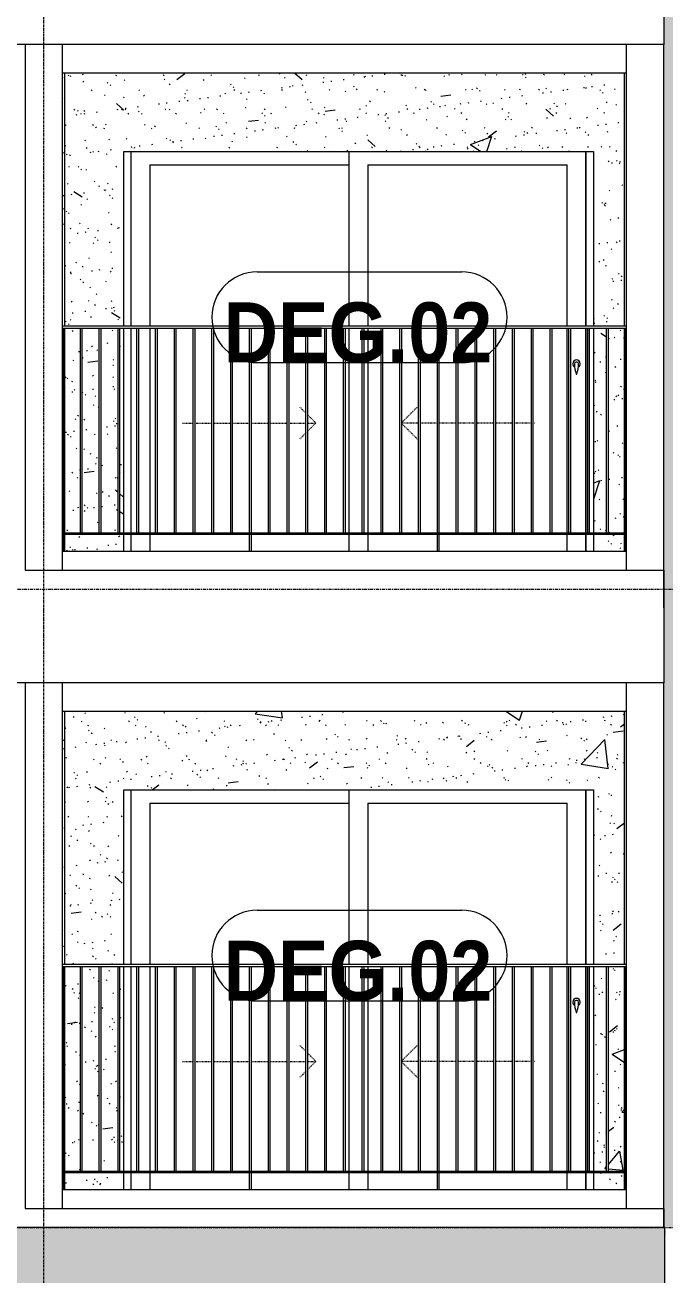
# Model space of a CAD drawing. Header units: millimetres. Extents: x -134153 to 99383, y -5233 to 35400.
# Drawn here: x 53159 to 56565, y 5346 to 12004 of the extents above; entities that cross this region are included whole.
import ezdxf

# ---------------------------------------------------------------- set-up
doc = ezdxf.new("R2010")
doc.units = ezdxf.units.MM
for name, pattern in [('Centre', [31.75, 6.35, -4.7625, 15.875, -4.7625]), ('Dash', [6, 3, -3]), ('Grid Line', [22.225, 12.7, -3.175, 3.175, -3.175])]:
    doc.linetypes.add(name, pattern=pattern)
for name, color, linetype, lineweight in [('0-2', 250, 'Continuous', 5), ('A-DOOR', 31, 'Continuous', 9), ('A-DOOR-FRAM', 31, 'Continuous', 9), ('A-DOOR-HDLN', 31, 'Dash', 9), ('A-DOOR-IDEN', 31, 'Continuous', 9), ('A-FLOR-HRAL', 11, 'Continuous', 9), ('A-FLOR-LEVL-2', 51, 'Centre', 9), ('A-WALL', 113, 'Continuous', 9), ('A-WALL-PATT-1', 9, 'Continuous', 9), ('A-WALL-PATT-2', 111, 'Continuous', 5), ('I-WALL-1', 7, 'Continuous', 9), ('S-BEAM-1', 7, 'Continuous', 9), ('S-COLS', 52, 'Continuous', 9), ('S-GRID-1', 1, 'Grid Line', 9)]:
    doc.layers.add(name, color=color, linetype=linetype, lineweight=lineweight)
doc.styles.add('Arial_B_2', font='arialbd_0.ttf', dxfattribs={"width": 0.9, "height": 320})
pattern_1 = [(50, (82572.6, 0), (1165.98, -102.01), [121.92, -1341.12]), (355, (82572.6, 0), (-225.554, 1222.76), [97.536, -1072.896]), (100.451, (82669.8, -8.5), (940.43, 1120.746), [103.616, -1139.776]), (46.184, (82572.6, 325.1), (1734.9, -269.07), [182.88, -2011.68]), (96.636, (82717.2, 302.7), (1519.38, 1583.54), [155.42, -1709.66]), (351.184, (82572.6, 325.1), (1519.4, 1583.52), [146.3, -1609.34]), (21, (82735.2, 243.8), (970.33, -654.5), [121.92, -1341.12]), (326, (82735.2, 243.8), (395.53, 1178.8), [97.536, -1072.896]), (71.451, (82816, 189.3), (1365.87, 524.296), [103.616, -1139.776]), (37.5, (82572.62, 0), (19.767, 541.153), [53.645, -1006.246, 53.645, -1035.507, -1076.96]), (37.5, (82572.62, 0), (19.767, 541.153), [-2149.043, 53.645, -1023.315]), (7.5, (82572.6, 0), (427.646, 641.156), [53.645, -567.334, 53.645, -981.862, -410.464]), (7.5, (82572.6, 0), (427.646, 641.156), [-1656.486, 53.645, -356.82]), (327.5, (82210.1, 0), (867.782, -36.665), [53.645, -352.755, 53.645, -1214.323, -1682.496]), (327.5, (82210.1, 0), (867.782, -36.665), [-1674.37, 53.645, -1628.85]), (317.5, (82047.56, 0), (948.028, 162.73), [53.645, -474.675, 53.645, -788.416, -1194.816]), (317.5, (82047.56, 0), (948.028, 162.73), [-1370.38, 53.645, -1141.17])]
pattern_2 = [(37.5, (82572.62, 0), (-5.1206, 156.6122), [5.364, -118.181, 5.364, -132.812, -132.08]), (37.5, (82572.62, 0), (-5.1206, 156.6122), [-261.722, 5.364, -126.716]), (7.5, (82572.62, 0), (143.847, 229.3842), [5.364, -61.285, 5.364, -105.989, -42.672]), (7.5, (82572.62, 0), (143.847, 229.3842), [-178.003, 5.364, -37.308]), (327.5, (82472.65, 0), (253.1176, 0.4601), [5.364, -35.276, 5.364, -140.94, -191.008]), (327.5, (82472.65, 0), (253.1176, 0.4601), [-186.944, 5.364, -185.644]), (317.5, (82472.65, 0), (244.338, 71.3376), [5.364, -14.956, 5.364, -90.546, -109.728]), (317.5, (82472.65, 0), (244.338, 71.3376), [-116.23, 5.364, -104.364])]

# ---------------------------------------------------------------- blocks, each defined once
blk = doc.blocks.new('NCV_TKTC_KET CAU_rvt-2-TKCS_MẶT ĐỨNG HƯỚNG NAM')
at = {"layer": 'S-BEAM-1'}
for p, q in [((95052.6, 12300), (95052.6, 11900)), ((94852.6, 11900), (86277.6, 11900)), ((95052.6, 11900), (94852.6, 11900)), ((91652.5, 9100), (91852.5, 9100)), ((91852.5, 9100), (94852.5, 9100)), ((94852.5, 9100), (95052.5, 9100)), ((95052.5, 9100), (95052.5, 8900)), ((95052.6, 8900), (95052.6, 8500)), ((94852.6, 8500), (86277.6, 8500)), ((95052.6, 8500), (94852.6, 8500)), ((91652.5, 5700), (91852.5, 5700)), ((91852.5, 5700), (94852.5, 5700)), ((94852.5, 5700), (95052.5, 5700)), ((95052.5, 5700), (95052.5, 5600))]:
    blk.add_line(p, q, dxfattribs=at)
blk = doc.blocks.new('NCV_TKTC_TANG 2_rvt-2-TKCS_MẶT ĐỨNG HƯỚNG NAM')
at = {"layer": 'A-WALL-PATT-1'}
h = blk.add_hatch(dxfattribs=at)
h.set_pattern_fill('FP_31', color=256, style=0, pattern_type=2)
h.set_pattern_definition(pattern_1)
h.paths.add_polyline_path([(91862.6, 5800), (91862.1, 5890), (91857.5, 5890), (91857.5, 5800), (91862.4, 5800)])
h.paths.add_polyline_path([(91857.5, 5900), (91862.6, 5900), (91862.6, 6990), (91857.5, 6990), (91857.5, 6513.3)])
h.paths.add_polyline_path([(91858.4, 7000), (91862.6, 7000), (91862.6, 8350), (91852.6, 8350), (91852.6, 7000)])
h = blk.add_hatch(dxfattribs=at)
h.set_pattern_fill('FP_32', color=256, style=0, pattern_type=2)
h.set_pattern_definition(pattern_2)
h.paths.add_polyline_path([(91862.6, 5800), (91862.1, 5890), (91857.5, 5890), (91857.5, 5800), (91862.4, 5800)])
h.paths.add_polyline_path([(91857.5, 5900), (91862.6, 5900), (91862.6, 6990), (91857.5, 6990), (91857.5, 6513.3)])
h.paths.add_polyline_path([(91858.4, 7000), (91862.6, 7000), (91862.6, 8350), (91852.6, 8350), (91852.6, 7000)])
h = blk.add_hatch(dxfattribs=at)
h.set_pattern_fill('FP_31', color=256, style=0, pattern_type=2)
h.set_pattern_definition(pattern_1)
h.paths.add_polyline_path([(94831.7, 5800), (94842.6, 5800), (94842.6, 5890), (94677.6, 5890), (94677.6, 5800)])
h.paths.add_polyline_path([(91862.6, 5800), (92177.6, 5800), (92177.6, 5890), (91862.6, 5890)])
h.paths.add_polyline_path([(91888.2, 5900), (91947.5, 5900), (91947.5, 6990), (91862.6, 6990), (91862.6, 5900)])
h.paths.add_polyline_path([(94842.6, 5900), (94842.6, 6990), (94757.5, 6990), (94757.5, 5900), (94824.5, 5900)])
h.paths.add_polyline_path([(92177.6, 5900), (92177.6, 6990), (92157.5, 6990), (92157.5, 5900)])
h.paths.add_polyline_path([(91957.5, 5900), (92047.5, 5900), (92047.5, 6990), (91957.5, 6990), (91957.5, 6337.1)])
h.paths.add_polyline_path([(92147.5, 5900), (92147.5, 6990), (92057.5, 6990), (92057.5, 5900)])
h.paths.add_polyline_path([(94677.6, 5900), (94747.5, 5900), (94747.5, 6990), (94677.6, 6990), (94677.6, 6018.6)])
h.paths.add_polyline_path([(92045, 7000), (92177.6, 7000), (92177.6, 7930), (94677.6, 7930), (94677.6, 7000), (94842.6, 7000), (94842.6, 8350), (91862.6, 8350), (91862.6, 7000)])
h = blk.add_hatch(dxfattribs=at)
h.set_pattern_fill('FP_32', color=256, style=0, pattern_type=2)
h.set_pattern_definition(pattern_2)
h.paths.add_polyline_path([(94831.7, 5800), (94842.6, 5800), (94842.6, 5890), (94677.6, 5890), (94677.6, 5800)])
h.paths.add_polyline_path([(91862.6, 5800), (92177.6, 5800), (92177.6, 5890), (91862.6, 5890)])
h.paths.add_polyline_path([(91888.2, 5900), (91947.5, 5900), (91947.5, 6990), (91862.6, 6990), (91862.6, 5900)])
h.paths.add_polyline_path([(94842.6, 5900), (94842.6, 6990), (94757.5, 6990), (94757.5, 5900), (94824.5, 5900)])
h.paths.add_polyline_path([(92177.6, 5900), (92177.6, 6990), (92157.5, 6990), (92157.5, 5900)])
h.paths.add_polyline_path([(91957.5, 5900), (92047.5, 5900), (92047.5, 6990), (91957.5, 6990), (91957.5, 6337.1)])
h.paths.add_polyline_path([(92147.5, 5900), (92147.5, 6990), (92057.5, 6990), (92057.5, 5900)])
h.paths.add_polyline_path([(94677.6, 5900), (94747.5, 5900), (94747.5, 6990), (94677.6, 6990), (94677.6, 6018.6)])
h.paths.add_polyline_path([(92045, 7000), (92177.6, 7000), (92177.6, 7930), (94677.6, 7930), (94677.6, 7000), (94842.6, 7000), (94842.6, 8350), (91862.6, 8350), (91862.6, 7000)])
at = {"layer": 'I-WALL-1'}
for p, q in [((91862.6, 8350), (91862.6, 7000)), ((94842.6, 7000), (94842.6, 8350)), ((92177.6, 7000), (92177.6, 7930)), ((92177.6, 7930), (94677.6, 7930)), ((94677.6, 7930), (94677.6, 7000)), ((91862.6, 6990), (91862.6, 5900)), ((92177.6, 5900), (92177.6, 6990)), ((94677.6, 6990), (94677.6, 5900)), ((94842.6, 5900), (94842.6, 6990)), ((91862.6, 5890), (91862.6, 5800)), ((92177.6, 5800), (92177.6, 5890)), ((94677.6, 5890), (94677.6, 5800)), ((94842.6, 5800), (94842.6, 5890))]:
    blk.add_line(p, q, dxfattribs=at)
blk = doc.blocks.new('NCV_TKTC_TANG 3 - 4_rvt-4-TKCS_MẶT ĐỨNG HƯỚNG NAM')
at = {"layer": 'A-WALL-PATT-1'}
h = blk.add_hatch(dxfattribs=at)
h.set_pattern_fill('FP_32', color=256, style=0, pattern_type=2)
h.set_pattern_definition(pattern_2)
h.paths.add_polyline_path([(91862.6, 9200), (91862.1, 9290), (91857.5, 9290), (91857.5, 9200), (91862.4, 9200)])
h.paths.add_polyline_path([(91862.6, 9300), (91862.6, 10390), (91857.5, 10390), (91857.5, 9300), (91862.1, 9300)])
h.paths.add_polyline_path([(91852.6, 10400), (91862.6, 10400), (91862.6, 11750), (91852.6, 11750), (91852.6, 10930.1)])
h = blk.add_hatch(dxfattribs=at)
h.set_pattern_fill('FP_31', color=256, style=0, pattern_type=2)
h.set_pattern_definition(pattern_1)
h.paths.add_polyline_path([(94831.7, 9200), (94842.6, 9200), (94842.6, 9290), (94677.6, 9290), (94677.6, 9200)])
h.paths.add_polyline_path([(91862.6, 9200), (92177.6, 9200), (92177.6, 9290), (91862.6, 9290)])
h.paths.add_polyline_path([(94824.5, 9300), (94842.6, 9300), (94842.6, 10390), (94757.5, 10390), (94757.5, 9300), (94772.5, 9300)])
h.paths.add_polyline_path([(91862.6, 9300), (91947.5, 9300), (91947.5, 10390), (91862.6, 10390), (91862.6, 9825.9)])
h.paths.add_polyline_path([(92177.6, 9300), (92177.6, 10390), (92157.5, 10390), (92157.5, 9300)])
h.paths.add_polyline_path([(92147.5, 9300), (92147.5, 10390), (92057.5, 10390), (92057.5, 9300)])
h.paths.add_polyline_path([(92047.5, 9300), (92047.5, 10390), (91957.5, 10390), (91957.5, 9300)])
h.paths.add_polyline_path([(94677.6, 9300), (94747.5, 9300), (94747.5, 10390), (94677.6, 10390), (94677.6, 9418.6)])
h.paths.add_polyline_path([(94677.6, 10400), (94842.6, 10400), (94842.6, 11750), (91862.6, 11750), (91862.6, 10400), (92177.6, 10400), (92177.6, 11330), (94677.6, 11330), (94677.6, 10930.1)])
h = blk.add_hatch(dxfattribs=at)
h.set_pattern_fill('FP_32', color=256, style=0, pattern_type=2)
h.set_pattern_definition(pattern_2)
h.paths.add_polyline_path([(94831.7, 9200), (94842.6, 9200), (94842.6, 9290), (94677.6, 9290), (94677.6, 9200)])
h.paths.add_polyline_path([(91862.6, 9200), (92177.6, 9200), (92177.6, 9290), (91862.6, 9290)])
h.paths.add_polyline_path([(94824.5, 9300), (94842.6, 9300), (94842.6, 10390), (94757.5, 10390), (94757.5, 9300), (94772.5, 9300)])
h.paths.add_polyline_path([(91862.6, 9300), (91947.5, 9300), (91947.5, 10390), (91862.6, 10390), (91862.6, 9825.9)])
h.paths.add_polyline_path([(92177.6, 9300), (92177.6, 10390), (92157.5, 10390), (92157.5, 9300)])
h.paths.add_polyline_path([(92147.5, 9300), (92147.5, 10390), (92057.5, 10390), (92057.5, 9300)])
h.paths.add_polyline_path([(92047.5, 9300), (92047.5, 10390), (91957.5, 10390), (91957.5, 9300)])
h.paths.add_polyline_path([(94677.6, 9300), (94747.5, 9300), (94747.5, 10390), (94677.6, 10390), (94677.6, 9418.6)])
h.paths.add_polyline_path([(94677.6, 10400), (94842.6, 10400), (94842.6, 11750), (91862.6, 11750), (91862.6, 10400), (92177.6, 10400), (92177.6, 11330), (94677.6, 11330), (94677.6, 10930.1)])
at = {"layer": 'I-WALL-1'}
for p, q in [((91862.6, 11750), (91862.6, 10400)), ((94842.6, 10400), (94842.6, 11750)), ((92177.6, 10400), (92177.6, 11330)), ((92177.6, 11330), (94677.6, 11330)), ((94677.6, 11330), (94677.6, 10400)), ((91862.6, 10390), (91862.6, 9300)), ((92177.6, 9300), (92177.6, 10390)), ((94677.6, 10390), (94677.6, 9300)), ((94842.6, 9300), (94842.6, 10390)), ((91862.6, 9290), (91862.6, 9200)), ((92177.6, 9200), (92177.6, 9290)), ((94677.6, 9290), (94677.6, 9200)), ((94842.6, 9200), (94842.6, 9290))]:
    blk.add_line(p, q, dxfattribs=at)
blk = doc.blocks.new('DEG_02-DEG_03 - DEG_02-2500x2400mm-CỬA ĐI 02 CÁNH TRƯỢT-V256-TKCS_MẶT ĐỨNG HƯỚNG NAM')
at = {"layer": 'A-DOOR'}
for p, q in [((93377.6, 10400), (93377.6, 11330)), ((94637.6, 11330), (94637.6, 10400)), ((92317.6, 11260), (92317.6, 10400)), ((92317.6, 11260), (93377.6, 11260)), ((93477.6, 11260), (93477.6, 10400)), ((93477.6, 11260), (94537.6, 11260)), ((94537.6, 10400), (94537.6, 11260)), ((92317.6, 10390), (92317.6, 9300)), ((93377.6, 9300), (93377.6, 10390)), ((93477.6, 10390), (93477.6, 9300)), ((94537.6, 9300), (94537.6, 10390)), ((94637.6, 10390), (94637.6, 9300)), ((92317.6, 9290), (92317.6, 9200)), ((93377.6, 9200), (93377.6, 9290)), ((93477.6, 9290), (93477.6, 9200)), ((94537.6, 9200), (94537.6, 9290)), ((94637.6, 9290), (94637.6, 9200))]:
    blk.add_line(p, q, dxfattribs=at)
at = {"layer": 'A-DOOR', "flags": 128}
blk.add_lwpolyline([(94589.1, 10208.7), (94589.1, 10208.7), (94589, 10208.7), (94589, 10208.7), (94589, 10208.7), (94589, 10208.7), (94589, 10208.7), (94589, 10208.7), (94588.9, 10208.7), (94588.9, 10208.7), (94588.9, 10208.7), (94588.9, 10208.7), (94588.8, 10208.7), (94588.8, 10208.7), (94588.8, 10208.7), (94588.7, 10208.7), (94588.7, 10208.7), (94588.7, 10208.7), (94588.6, 10208.7), (94588.6, 10208.7), (94588.5, 10208.7), (94588.5, 10208.7), (94588.4, 10208.7), (94588.4, 10208.7), (94588.3, 10208.7), (94588.3, 10208.7), (94588.2, 10208.7), (94588.2, 10208.7), (94588.1, 10208.7), (94588.1, 10208.7), (94588, 10208.7), (94587.9, 10208.7), (94587.9, 10208.7), (94587.8, 10208.7), (94587.8, 10208.7), (94587.7, 10208.7), (94587.6, 10208.7), (94587.6, 10208.7), (94587.5, 10208.7), (94587.5, 10208.7), (94587.4, 10208.7), (94587.3, 10208.7), (94587.3, 10208.7), (94587.2, 10208.7), (94587.2, 10208.7), (94587.1, 10208.7), (94587.1, 10208.7), (94587, 10208.7), (94586.9, 10208.7), (94586.9, 10208.7), (94586.8, 10208.7), (94586.8, 10208.7), (94586.7, 10208.7), (94586.7, 10208.7), (94586.6, 10208.7), (94586.6, 10208.7), (94586.5, 10208.7), (94586.5, 10208.7), (94586.5, 10208.7), (94586.4, 10208.7), (94586.4, 10208.7), (94586.3, 10208.7), (94586.3, 10208.7), (94586.3, 10208.7), (94586.2, 10208.7), (94586.2, 10208.7), (94586.2, 10208.7), (94586.2, 10208.7), (94586.2, 10208.7), (94586.1, 10208.7), (94586.1, 10208.7), (94586.1, 10208.7), (94586.1, 10208.7), (94586.1, 10208.7), (94586.1, 10208.7), (94586.1, 10208.7)], dxfattribs=at)
at = {"layer": 'A-DOOR'}
for centre, radius, start, end in [((94587.6, 10200), 20, 0, 180), ((94587.6, 10200), 20, 180, 240), ((94586.1, 10199.2), 9.45, 90, 180), ((94741.4, 10199.2), 164.8, 180, 199.13397), ((94589.1, 10199.2), 9.45, 0, 90), ((94433.8, 10199.2), 164.8, 340.86603, 0), ((94587.6, 10200), 20, 300, 0), ((94587.9, 10146), 2.34, 199.13397, 261.03098), ((94587.2, 10146), 2.34, 278.96902, 340.86603)]:
    blk.add_arc(centre, radius, start, end, dxfattribs=at)
at = {"layer": 'A-DOOR-FRAM'}
for p, q in [((92217.6, 10400), (92217.6, 11330)), ((94637.6, 10400), (94637.6, 11330)), ((92217.6, 9300), (92217.6, 10390)), ((94637.6, 9300), (94637.6, 10390)), ((92217.6, 9200), (92217.6, 9290)), ((94637.6, 9200), (94637.6, 9290))]:
    blk.add_line(p, q, dxfattribs=at)
at = {"layer": 'A-DOOR-HDLN'}
for p, q in [((93147.5, 9937.1), (93115.5, 9969.1)), ((93200.3, 9884.2), (93157.5, 9927.1)), ((93657.5, 9886.9), (93739.7, 9969.1)), ((92490.3, 9884.2), (92547.5, 9884.2)), ((92557.5, 9884.2), (92647.5, 9884.2)), ((92657.5, 9884.2), (92747.5, 9884.2)), ((92757.5, 9884.2), (92847.5, 9884.2)), ((92857.5, 9884.2), (92947.5, 9884.2)), ((92957.5, 9884.2), (93047.5, 9884.2)), ((93057.5, 9884.2), (93147.5, 9884.2)), ((93200.3, 9884.2), (93157.5, 9841.4)), ((93157.5, 9884.2), (93200.3, 9884.2)), ((93747.5, 9884.2), (93657.5, 9884.2)), ((93657.5, 9881.5), (93739.7, 9799.4)), ((93847.5, 9884.2), (93757.5, 9884.2)), ((93947.5, 9884.2), (93857.5, 9884.2)), ((94047.5, 9884.2), (93957.5, 9884.2)), ((94147.5, 9884.2), (94057.5, 9884.2)), ((94247.5, 9884.2), (94157.5, 9884.2)), ((94347.5, 9884.2), (94257.5, 9884.2)), ((94364.8, 9884.2), (94357.5, 9884.2)), ((93147.5, 9831.4), (93115.5, 9799.4))]:
    blk.add_line(p, q, dxfattribs=at)
blk = doc.blocks.new('Railing - 10mm-1251313-TKCS_MẶT ĐỨNG HƯỚNG NAM')
at = {"layer": 'A-FLOR-HRAL'}
for p, q in [((52620.064287, 5900), (52620.064287, 6990)), ((52630.064287, 5900), (52630.064287, 6990))]:
    blk.add_line(p, q, dxfattribs=at)
blk = doc.blocks.new('Railing - 50 x 10mm-1251315-TKCS_MẶT ĐỨNG HƯỚNG NAM')
at = {"layer": 'A-FLOR-HRAL'}
for p, q in [((51697.564287, 5800), (51697.564287, 6990)), ((51707.564287, 6990), (51697.564287, 6990)), ((51707.564287, 5800), (51707.564287, 6990))]:
    blk.add_line(p, q, dxfattribs=at)
blk = doc.blocks.new('Railing - 50 x 10mm-V295-TKCS_MẶT ĐỨNG HƯỚNG NAM')
at = {"layer": 'A-FLOR-HRAL'}
for p in [(91852.6, 6990), (91857.5, 5800)]:
    blk.add_line(p, (91857.5, 6990), dxfattribs=at)
blk = doc.blocks.new('Railing - 50 x 10mm-V296-TKCS_MẶT ĐỨNG HƯỚNG NAM')
at = {"layer": 'A-FLOR-HRAL'}
for p, q in [((94847.5, 6990), (94852.6, 6990)), ((94847.5, 5800), (94847.5, 6990))]:
    blk.add_line(p, q, dxfattribs=at)
blk = doc.blocks.new('Railing - Railing-1267843-TKCS_MẶT ĐỨNG HƯỚNG NAM')
at = {"layer": 'A-FLOR-HRAL'}
for p, q in [((91852.6, 5900), (94852.5, 5900)), ((94852.5, 5890), (91852.6, 5890)), ((94852.5, 5900), (94852.5, 5890))]:
    blk.add_line(p, q, dxfattribs=at)
for name in ['Railing - 50 x 10mm-V295-TKCS_MẶT ĐỨNG HƯỚNG NAM', 'Railing - 50 x 10mm-V296-TKCS_MẶT ĐỨNG HƯỚNG NAM']:
    blk.add_blockref(name, (0, 0))
at = {"extrusion": (0, 0, -1), "zscale": -1}
for name, p in [('Railing - 10mm-1251313-TKCS_MẶT ĐỨNG HƯỚNG NAM', (-144577.6, 0)), ('Railing - 10mm-1251313-TKCS_MẶT ĐỨNG HƯỚNG NAM', (-144677.6, 0)), ('Railing - 10mm-1251313-TKCS_MẶT ĐỨNG HƯỚNG NAM', (-144777.6, 0)), ('Railing - 10mm-1251313-TKCS_MẶT ĐỨNG HƯỚNG NAM', (-144877.6, 0)), ('Railing - 10mm-1251313-TKCS_MẶT ĐỨNG HƯỚNG NAM', (-144977.6, 0)), ('Railing - 10mm-1251313-TKCS_MẶT ĐỨNG HƯỚNG NAM', (-145077.6, 0)), ('Railing - 10mm-1251313-TKCS_MẶT ĐỨNG HƯỚNG NAM', (-145177.6, 0)), ('Railing - 10mm-1251313-TKCS_MẶT ĐỨNG HƯỚNG NAM', (-145277.6, 0)), ('Railing - 10mm-1251313-TKCS_MẶT ĐỨNG HƯỚNG NAM', (-145377.6, 0)), ('Railing - 50 x 10mm-1251315-TKCS_MẶT ĐỨNG HƯỚNG NAM', (-144555.1, 0)), ('Railing - 10mm-1251313-TKCS_MẶT ĐỨNG HƯỚNG NAM', (-145577.6, 0)), ('Railing - 10mm-1251313-TKCS_MẶT ĐỨNG HƯỚNG NAM', (-145677.6, 0)), ('Railing - 10mm-1251313-TKCS_MẶT ĐỨNG HƯỚNG NAM', (-145777.6, 0)), ('Railing - 10mm-1251313-TKCS_MẶT ĐỨNG HƯỚNG NAM', (-145877.6, 0)), ('Railing - 10mm-1251313-TKCS_MẶT ĐỨNG HƯỚNG NAM', (-145977.6, 0)), ('Railing - 10mm-1251313-TKCS_MẶT ĐỨNG HƯỚNG NAM', (-146077.6, 0)), ('Railing - 10mm-1251313-TKCS_MẶT ĐỨNG HƯỚNG NAM', (-146177.6, 0)), ('Railing - 10mm-1251313-TKCS_MẶT ĐỨNG HƯỚNG NAM', (-146277.6, 0)), ('Railing - 10mm-1251313-TKCS_MẶT ĐỨNG HƯỚNG NAM', (-146377.6, 0)), ('Railing - 50 x 10mm-1251315-TKCS_MẶT ĐỨNG HƯỚNG NAM', (-145555.1, 0)), ('Railing - 10mm-1251313-TKCS_MẶT ĐỨNG HƯỚNG NAM', (-146577.6, 0)), ('Railing - 10mm-1251313-TKCS_MẶT ĐỨNG HƯỚNG NAM', (-146677.6, 0)), ('Railing - 10mm-1251313-TKCS_MẶT ĐỨNG HƯỚNG NAM', (-146777.6, 0)), ('Railing - 10mm-1251313-TKCS_MẶT ĐỨNG HƯỚNG NAM', (-146877.6, 0)), ('Railing - 10mm-1251313-TKCS_MẶT ĐỨNG HƯỚNG NAM', (-146977.6, 0)), ('Railing - 10mm-1251313-TKCS_MẶT ĐỨNG HƯỚNG NAM', (-147077.6, 0)), ('Railing - 10mm-1251313-TKCS_MẶT ĐỨNG HƯỚNG NAM', (-147177.6, 0)), ('Railing - 10mm-1251313-TKCS_MẶT ĐỨNG HƯỚNG NAM', (-147277.6, 0)), ('Railing - 10mm-1251313-TKCS_MẶT ĐỨNG HƯỚNG NAM', (-147377.6, 0))]:
    blk.add_blockref(name, p, dxfattribs=at)
blk = doc.blocks.new('Top Rail Type - Top Rail_Internal_-1267846-TKCS_MẶT ĐỨNG HƯỚNG NAM')
at = {"layer": 'A-FLOR-HRAL'}
for p, q in [((94852.5, 7000), (91852.6, 7000)), ((94852.5, 7000), (94852.5, 6990)), ((91852.6, 6990), (94852.5, 6990))]:
    blk.add_line(p, q, dxfattribs=at)
blk = doc.blocks.new('Railing - Railing-1270831-TKCS_MẶT ĐỨNG HƯỚNG NAM')
at = {"layer": 'A-FLOR-HRAL'}
for p, q in [((91852.6, 9300), (94852.5, 9300)), ((94852.5, 9290), (91852.6, 9290)), ((94852.5, 9300), (94852.5, 9290))]:
    blk.add_line(p, q, dxfattribs=at)
for name in ['Railing - 50 x 10mm-V295-TKCS_MẶT ĐỨNG HƯỚNG NAM', 'Railing - 50 x 10mm-V296-TKCS_MẶT ĐỨNG HƯỚNG NAM']:
    blk.add_blockref(name, (0, 3400))
at = {"extrusion": (0, 0, -1), "zscale": -1}
for name, p in [('Railing - 10mm-1251313-TKCS_MẶT ĐỨNG HƯỚNG NAM', (-144577.6, 3400)), ('Railing - 10mm-1251313-TKCS_MẶT ĐỨNG HƯỚNG NAM', (-144677.6, 3400)), ('Railing - 10mm-1251313-TKCS_MẶT ĐỨNG HƯỚNG NAM', (-144777.6, 3400)), ('Railing - 10mm-1251313-TKCS_MẶT ĐỨNG HƯỚNG NAM', (-144877.6, 3400)), ('Railing - 10mm-1251313-TKCS_MẶT ĐỨNG HƯỚNG NAM', (-144977.6, 3400)), ('Railing - 10mm-1251313-TKCS_MẶT ĐỨNG HƯỚNG NAM', (-145077.6, 3400)), ('Railing - 10mm-1251313-TKCS_MẶT ĐỨNG HƯỚNG NAM', (-145177.6, 3400)), ('Railing - 10mm-1251313-TKCS_MẶT ĐỨNG HƯỚNG NAM', (-145277.6, 3400)), ('Railing - 10mm-1251313-TKCS_MẶT ĐỨNG HƯỚNG NAM', (-145377.6, 3400)), ('Railing - 50 x 10mm-1251315-TKCS_MẶT ĐỨNG HƯỚNG NAM', (-144555.1, 3400)), ('Railing - 10mm-1251313-TKCS_MẶT ĐỨNG HƯỚNG NAM', (-145577.6, 3400)), ('Railing - 10mm-1251313-TKCS_MẶT ĐỨNG HƯỚNG NAM', (-145677.6, 3400)), ('Railing - 10mm-1251313-TKCS_MẶT ĐỨNG HƯỚNG NAM', (-145777.6, 3400)), ('Railing - 10mm-1251313-TKCS_MẶT ĐỨNG HƯỚNG NAM', (-145877.6, 3400)), ('Railing - 10mm-1251313-TKCS_MẶT ĐỨNG HƯỚNG NAM', (-145977.6, 3400)), ('Railing - 10mm-1251313-TKCS_MẶT ĐỨNG HƯỚNG NAM', (-146077.6, 3400)), ('Railing - 10mm-1251313-TKCS_MẶT ĐỨNG HƯỚNG NAM', (-146177.6, 3400)), ('Railing - 10mm-1251313-TKCS_MẶT ĐỨNG HƯỚNG NAM', (-146277.6, 3400)), ('Railing - 10mm-1251313-TKCS_MẶT ĐỨNG HƯỚNG NAM', (-146377.6, 3400)), ('Railing - 50 x 10mm-1251315-TKCS_MẶT ĐỨNG HƯỚNG NAM', (-145555.1, 3400)), ('Railing - 10mm-1251313-TKCS_MẶT ĐỨNG HƯỚNG NAM', (-146577.6, 3400)), ('Railing - 10mm-1251313-TKCS_MẶT ĐỨNG HƯỚNG NAM', (-146677.6, 3400)), ('Railing - 10mm-1251313-TKCS_MẶT ĐỨNG HƯỚNG NAM', (-146777.6, 3400)), ('Railing - 10mm-1251313-TKCS_MẶT ĐỨNG HƯỚNG NAM', (-146877.6, 3400)), ('Railing - 10mm-1251313-TKCS_MẶT ĐỨNG HƯỚNG NAM', (-146977.6, 3400)), ('Railing - 10mm-1251313-TKCS_MẶT ĐỨNG HƯỚNG NAM', (-147077.6, 3400)), ('Railing - 10mm-1251313-TKCS_MẶT ĐỨNG HƯỚNG NAM', (-147177.6, 3400)), ('Railing - 10mm-1251313-TKCS_MẶT ĐỨNG HƯỚNG NAM', (-147277.6, 3400)), ('Railing - 10mm-1251313-TKCS_MẶT ĐỨNG HƯỚNG NAM', (-147377.6, 3400))]:
    blk.add_blockref(name, p, dxfattribs=at)
blk = doc.blocks.new('Top Rail Type - Top Rail_Internal_-1270834-TKCS_MẶT ĐỨNG HƯỚNG NAM')
at = {"layer": 'A-FLOR-HRAL'}
for p, q in [((94852.5, 10400), (91852.6, 10400)), ((91852.6, 10390), (94852.5, 10390)), ((94852.5, 10400), (94852.5, 10390))]:
    blk.add_line(p, q, dxfattribs=at)
blk = doc.blocks.new('STN_Door Tag - STN_Door Tag-1788670-TKCS_MẶT ĐỨNG HƯỚNG NAM')
at = {"layer": 'A-DOOR-IDEN'}
for p, q in [((50538.4, 10689.1), (51626.5, 10689.1)), ((50538.4, 10206.1), (51626.5, 10206.1))]:
    blk.add_line(p, q, dxfattribs=at)
for centre, start, end in [((50538.4, 10447.6), 90, 270), ((51626.5, 10447.6), 270, 90)]:
    blk.add_arc(centre, 241.5, start, end, dxfattribs=at)

msp = doc.modelspace()

# ---------------------------------------------------------------- hatches: boundary and pattern name
at = {"layer": 'A-WALL-PATT-2'}
h = msp.add_hatch(color=256, dxfattribs=at)
h.paths.add_polyline_path([(56568.9, 8950), (60158.9, 8950), (60158.9, 12350), (56558.9, 12350), (56558.9, 8950)])
h.paths.add_polyline_path([(57599.8, 10000), (57558.9, 10000), (57558.9, 11400), (58958.9, 11400), (58958.9, 10000), (57962.2, 10000)])
h = msp.add_hatch(color=256, dxfattribs=at)
h.paths.add_polyline_path([(56563.9, 5550), (56568.9, 5550), (56568.9, 5600), (60158.9, 5600), (60158.9, 8950), (56558.9, 8950), (56558.9, 5600), (56563.9, 5600), (56563.9, 5555.3)])
h.paths.add_polyline_path([(57558.9, 6600), (57558.9, 8000), (58958.9, 8000), (58958.9, 6600), (57599.8, 6600)])
h = msp.add_hatch(color=256, dxfattribs=at)
h.paths.add_polyline_path([(56375.6, 2200), (56563.9, 2200), (56563.9, 3290), (56558.9, 3290), (56558.9, 2400), (53358.9, 2400), (53358.9, 3290), (53159.9, 3290), (53159.9, 2400), (47983.9, 2400), (47983.9, 3290), (47783.9, 3290), (47783.9, 2200), (54789, 2200)])
h.paths.add_polyline_path([(56563.9, 3300), (56563.9, 4690), (56558.9, 4690), (56558.9, 3300)])
h.paths.add_polyline_path([(47783.9, 3300), (47983.9, 3300), (47983.9, 4690), (47783.9, 4690), (47783.9, 4304.9)])
h.paths.add_polyline_path([(53159.9, 3300), (53358.9, 3300), (53358.9, 4690), (53159.9, 4690), (53159.9, 3476.7)])
h.paths.add_polyline_path([(47983.9, 4700), (47983.9, 4950), (53159.9, 4950), (53159.9, 4700), (53358.9, 4700), (53358.9, 4950), (56558.9, 4950), (56558.9, 4700), (56563.9, 4700), (56563.9, 5600), (47783.9, 5600), (47783.9, 4700)])

# ---------------------------------------------------------------- linework, layer by layer
at = {"layer": 'A-FLOR-LEVL-2'}
for p, q in [((-12769.4, 9000), (95658.9, 9000)), ((-12769.4, 5600), (95658.9, 5600))]:
    msp.add_line(p, q, dxfattribs=at)
at = {"layer": 'A-WALL'}
for p, q in [((53358.9, 11750), (56358.8, 11750)), ((56358.8, 11750), (56358.8, 10400)), ((56358.9, 9200), (53358.9, 9200)), ((53358.9, 8350), (56358.8, 8350)), ((56358.8, 8350), (56358.8, 7000)), ((56358.9, 5800), (53358.9, 5800)), ((56563.9, 5600), (45243.9, 5600)), ((56563.9, 2200), (56563.9, 5600))]:
    msp.add_line(p, q, dxfattribs=at)
at = {"layer": 'S-COLS'}
for p, q in [((53158.9, 11900), (53158.9, 9100)), ((53358.9, 9100), (53358.9, 11900)), ((56358.9, 11900), (56358.9, 9100)), ((56558.9, 8900), (56558.9, 11900)), ((53158.9, 8500), (53158.9, 5700)), ((53358.9, 5700), (53358.9, 8500)), ((56358.9, 8500), (56358.9, 5700)), ((56558.9, 5600), (56558.9, 8500))]:
    msp.add_line(p, q, dxfattribs=at)
at = {"layer": 'S-GRID-1'}
msp.add_line((53258.9, 856.3), (53258.9, 30285.9), dxfattribs=at)

# ---------------------------------------------------------------- block references
at = {"layer": '0-2'}
for name in ['NCV_TKTC_KET CAU_rvt-2-TKCS_MẶT ĐỨNG HƯỚNG NAM', 'NCV_TKTC_TANG 3 - 4_rvt-4-TKCS_MẶT ĐỨNG HƯỚNG NAM', 'NCV_TKTC_TANG 2_rvt-2-TKCS_MẶT ĐỨNG HƯỚNG NAM']:
    msp.add_blockref(name, (-38493.7, 0), dxfattribs=at)
at = {"layer": 'A-DOOR'}
for p in [(-38493.7, 0), (-38493.7, -3400)]:
    msp.add_blockref('DEG_02-DEG_03 - DEG_02-2500x2400mm-CỬA ĐI 02 CÁNH TRƯỢT-V256-TKCS_MẶT ĐỨNG HƯỚNG NAM', p, dxfattribs=at)
at = {"layer": 'A-DOOR-IDEN'}
for p in [(3856.3, 0), (3856.3, -3400)]:
    msp.add_blockref('STN_Door Tag - STN_Door Tag-1788670-TKCS_MẶT ĐỨNG HƯỚNG NAM', p, dxfattribs=at)
at = {"layer": 'A-FLOR-HRAL'}
for name in ['Top Rail Type - Top Rail_Internal_-1270834-TKCS_MẶT ĐỨNG HƯỚNG NAM', 'Railing - Railing-1270831-TKCS_MẶT ĐỨNG HƯỚNG NAM', 'Top Rail Type - Top Rail_Internal_-1267846-TKCS_MẶT ĐỨNG HƯỚNG NAM', 'Railing - Railing-1267843-TKCS_MẶT ĐỨNG HƯỚNG NAM']:
    msp.add_blockref(name, (-38493.7, 0), dxfattribs=at)

# ---------------------------------------------------------------- texts
at = {"layer": 'A-DOOR-IDEN', "char_height": 320, "width": 1467.36, "attachment_point": 5, "line_spacing_factor": 0.936439, "style": 'Arial_B_2'}
for insert in [(54930.6, 10364.6), (54930.6, 6964.6)]:
    msp.add_mtext('\\pt7.2,14.4,21.6,28.8,36,43.2,50.4,57.6,64.8,72,79.2,86.4,93.6,100.8,108,115.2,122.4,129.6,136.8,144,151.2,158.4,165.6,172.8,180,187.2,194.4,201.6,208.8,216,223.2,230.4;DEG.02', dxfattribs=dict(at, insert=insert))

doc.saveas('drawing.dxf')
